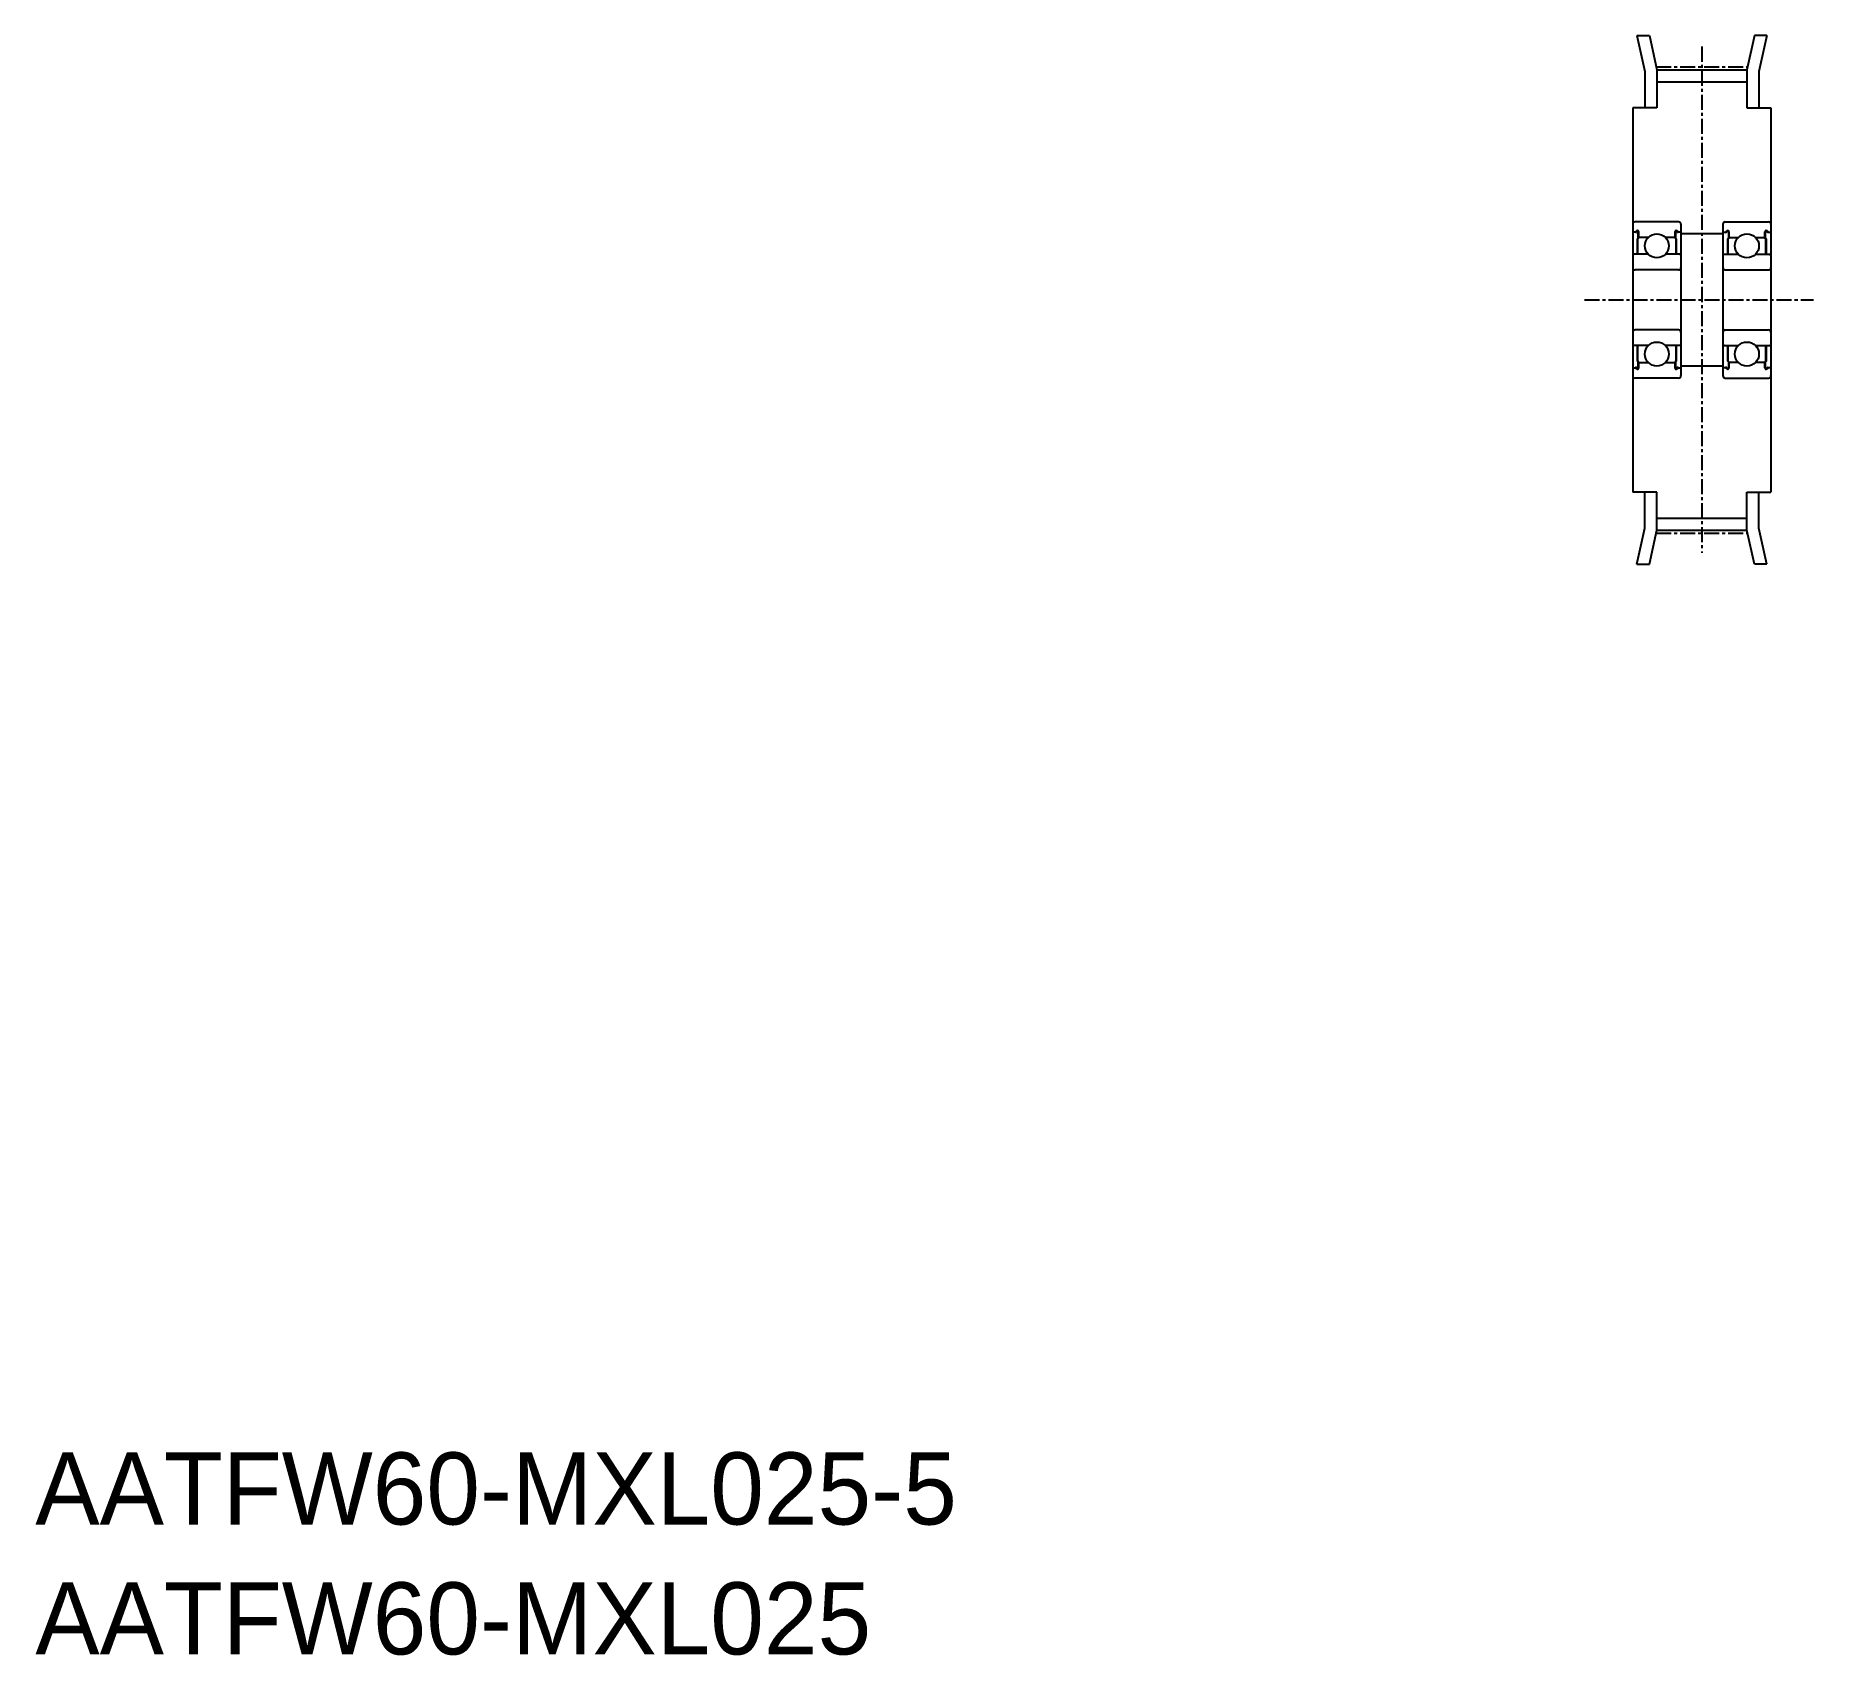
# Model space of a CAD drawing. Extents: x -286 to -138, y -61 to 74.
import ezdxf

# ---------------------------------------------------------------- set-up
doc = ezdxf.new("R2010")
doc.units = 0
doc.linetypes.add('CENTER', pattern=[2, 1.25, -0.25, 0.25, -0.25])
doc.layers.get('0').update_dxf_attribs({"linetype": 'CONTINUOUS'})
doc.layers.add('CENTER', color=1, linetype='CENTER')

msp = doc.modelspace()

# ---------------------------------------------------------------- linework, layer by layer
for p, q in [((-152.71, 73.91), (-151.67, 73.91)), ((-152.71, 73.91), (-152.05, 70.91)), ((-151.67, 73.91), (-151.05, 71.06)), ((-142.93, 73.91), (-143.55, 71.06)), ((-141.9, 73.91), (-142.93, 73.91)), ((-141.89, 73.91), (-142.55, 70.91)), ((-151.05, 71.06), (-143.55, 71.06)), ((-151.05, 71.06), (-151.05, 67.91)), ((-143.55, 71.06), (-143.55, 67.91)), ((-152.05, 70.91), (-152.05, 67.91)), ((-151.05, 70.07), (-143.55, 70.07)), ((-142.55, 70.91), (-142.55, 67.91)), ((-153.05, 67.91), (-153.05, 35.91)), ((-151.05, 67.91), (-153.05, 67.91)), ((-143.55, 67.91), (-141.55, 67.91)), ((-141.55, 67.91), (-141.55, 35.91)), ((-153.05, 58.21), (-153.05, 45.61)), ((-149.25, 58.41), (-152.85, 58.41)), ((-149.05, 58.21), (-149.05, 45.61)), ((-145.55, 58.21), (-145.55, 45.61)), ((-145.35, 58.41), (-141.75, 58.41)), ((-141.55, 58.21), (-141.55, 45.61)), ((-153.05, 57.59), (-153.02, 57.56)), ((-152.82, 57.56), (-153.02, 57.56)), ((-152.78, 57.5), (-152.81, 57.52)), ((-152.71, 57.66), (-152.8, 57.6)), ((-152.68, 57.63), (-152.78, 57.56)), ((-152.75, 57.52), (-152.78, 57.55)), ((-152.78, 57.5), (-152.75, 57.52)), ((-152.67, 57.01), (-152.59, 57.07)), ((-152.67, 55.79), (-152.67, 57.01)), ((-152.63, 56.99), (-152.55, 57.05)), ((-152.63, 55.79), (-152.63, 56.99)), ((-152.59, 57.07), (-152.59, 57.58)), ((-152.55, 57.05), (-152.55, 57.58)), ((-152.52, 57.11), (-152.55, 57.14)), ((-151.76, 57.11), (-152.52, 57.11)), ((-149.58, 57.11), (-150.34, 57.11)), ((-149.55, 57.14), (-149.58, 57.11)), ((-149.55, 57.58), (-149.55, 57.05)), ((-149.55, 57.05), (-149.47, 56.99)), ((-149.51, 57.58), (-149.51, 57.07)), ((-149.51, 57.07), (-149.43, 57.01)), ((-149.47, 56.99), (-149.47, 55.79)), ((-149.43, 57.01), (-149.43, 55.79)), ((-149.32, 57.56), (-149.42, 57.63)), ((-149.3, 57.6), (-149.4, 57.66)), ((-149.32, 57.55), (-149.35, 57.52)), ((-149.35, 57.52), (-149.32, 57.5)), ((-149.3, 57.52), (-149.32, 57.5)), ((-149.08, 57.56), (-149.28, 57.56)), ((-149.05, 57.59), (-149.08, 57.56)), ((-145.55, 57.41), (-149.05, 57.41)), ((-145.55, 57.59), (-145.52, 57.56)), ((-145.52, 57.56), (-145.32, 57.56)), ((-145.31, 57.52), (-145.28, 57.5)), ((-145.3, 57.6), (-145.21, 57.66)), ((-145.28, 57.56), (-145.18, 57.63)), ((-145.28, 57.55), (-145.25, 57.52)), ((-145.25, 57.52), (-145.28, 57.5)), ((-145.09, 57.07), (-145.17, 57.01)), ((-145.17, 57.01), (-145.17, 55.79)), ((-145.05, 57.05), (-145.13, 56.99)), ((-145.13, 56.99), (-145.13, 55.79)), ((-145.09, 57.58), (-145.09, 57.07)), ((-145.05, 57.58), (-145.05, 57.05)), ((-145.05, 57.14), (-145.02, 57.11)), ((-145.02, 57.11), (-144.26, 57.11)), ((-142.84, 57.11), (-142.08, 57.11)), ((-142.08, 57.11), (-142.05, 57.14)), ((-142.05, 57.05), (-142.05, 57.58)), ((-141.97, 56.99), (-142.05, 57.05)), ((-142.01, 57.07), (-142.01, 57.58)), ((-141.93, 57.01), (-142.01, 57.07)), ((-141.97, 55.79), (-141.97, 56.99)), ((-141.93, 55.79), (-141.93, 57.01)), ((-141.92, 57.63), (-141.82, 57.56)), ((-141.9, 57.66), (-141.8, 57.6)), ((-141.85, 57.52), (-141.82, 57.55)), ((-141.82, 57.5), (-141.85, 57.52)), ((-141.82, 57.5), (-141.8, 57.52)), ((-141.78, 57.56), (-141.58, 57.56)), ((-141.55, 57.59), (-141.58, 57.56)), ((-152.95, 55.71), (-153.05, 55.61)), ((-151.76, 55.71), (-152.95, 55.71)), ((-152.67, 55.79), (-152.63, 55.79)), ((-149.15, 55.71), (-150.34, 55.71)), ((-149.47, 55.79), (-149.43, 55.79)), ((-149.05, 55.61), (-149.15, 55.71)), ((-145.55, 55.61), (-145.45, 55.71)), ((-145.45, 55.71), (-144.26, 55.71)), ((-145.13, 55.79), (-145.17, 55.79)), ((-142.84, 55.71), (-141.65, 55.71)), ((-141.93, 55.79), (-141.97, 55.79)), ((-141.65, 55.71), (-141.55, 55.61)), ((-149.25, 54.41), (-152.85, 54.41)), ((-145.35, 54.41), (-141.75, 54.41)), ((-149.25, 49.41), (-152.85, 49.41)), ((-145.35, 49.41), (-141.75, 49.41)), ((-152.95, 48.11), (-153.05, 48.21)), ((-151.76, 48.11), (-152.95, 48.11)), ((-152.67, 46.82), (-152.67, 48.04)), ((-152.63, 48.04), (-152.67, 48.04)), ((-152.63, 46.84), (-152.63, 48.04)), ((-149.15, 48.11), (-150.34, 48.11)), ((-149.47, 48.04), (-149.47, 46.84)), ((-149.43, 48.04), (-149.47, 48.04)), ((-149.43, 48.04), (-149.43, 46.82)), ((-149.05, 48.21), (-149.15, 48.11)), ((-145.55, 48.21), (-145.45, 48.11)), ((-145.45, 48.11), (-144.26, 48.11)), ((-145.17, 48.04), (-145.13, 48.04)), ((-145.17, 48.04), (-145.17, 46.82)), ((-145.13, 48.04), (-145.13, 46.84)), ((-142.84, 48.11), (-141.65, 48.11)), ((-141.97, 48.04), (-141.93, 48.04)), ((-141.97, 46.84), (-141.97, 48.04)), ((-141.93, 46.82), (-141.93, 48.04)), ((-141.65, 48.11), (-141.55, 48.21)), ((-153.05, 46.23), (-153.02, 46.26)), ((-153.02, 46.26), (-152.82, 46.26)), ((-152.81, 46.31), (-152.78, 46.33)), ((-152.8, 46.23), (-152.71, 46.17)), ((-152.75, 46.3), (-152.78, 46.33)), ((-152.78, 46.28), (-152.75, 46.3)), ((-152.78, 46.26), (-152.68, 46.2)), ((-152.59, 46.75), (-152.67, 46.82)), ((-152.55, 46.77), (-152.63, 46.84)), ((-152.59, 46.25), (-152.59, 46.75)), ((-152.55, 46.25), (-152.55, 46.77)), ((-152.55, 46.68), (-152.52, 46.71)), ((-152.52, 46.71), (-151.76, 46.71)), ((-150.34, 46.71), (-149.58, 46.71)), ((-149.58, 46.71), (-149.55, 46.68)), ((-149.47, 46.84), (-149.55, 46.77)), ((-149.55, 46.77), (-149.55, 46.25)), ((-149.43, 46.82), (-149.51, 46.75)), ((-149.51, 46.75), (-149.51, 46.25)), ((-149.42, 46.2), (-149.32, 46.26)), ((-149.4, 46.17), (-149.3, 46.23)), ((-149.32, 46.33), (-149.35, 46.3)), ((-149.35, 46.3), (-149.32, 46.28)), ((-149.32, 46.33), (-149.3, 46.31)), ((-149.28, 46.26), (-149.08, 46.26)), ((-149.05, 46.23), (-149.08, 46.26)), ((-145.55, 46.41), (-149.05, 46.41)), ((-145.55, 46.23), (-145.52, 46.26)), ((-145.32, 46.26), (-145.52, 46.26)), ((-145.28, 46.33), (-145.31, 46.31)), ((-145.21, 46.17), (-145.3, 46.23)), ((-145.28, 46.33), (-145.25, 46.3)), ((-145.25, 46.3), (-145.28, 46.28)), ((-145.18, 46.2), (-145.28, 46.26)), ((-145.17, 46.82), (-145.09, 46.75)), ((-145.13, 46.84), (-145.05, 46.77)), ((-145.09, 46.75), (-145.09, 46.25)), ((-145.05, 46.77), (-145.05, 46.25)), ((-145.02, 46.71), (-145.05, 46.68)), ((-144.26, 46.71), (-145.02, 46.71)), ((-142.08, 46.71), (-142.84, 46.71)), ((-142.05, 46.68), (-142.08, 46.71)), ((-142.05, 46.77), (-141.97, 46.84)), ((-142.05, 46.25), (-142.05, 46.77)), ((-142.01, 46.75), (-141.93, 46.82)), ((-142.01, 46.25), (-142.01, 46.75)), ((-141.82, 46.26), (-141.92, 46.2)), ((-141.8, 46.23), (-141.9, 46.17)), ((-141.85, 46.3), (-141.82, 46.33)), ((-141.82, 46.28), (-141.85, 46.3)), ((-141.8, 46.31), (-141.82, 46.33)), ((-141.58, 46.26), (-141.78, 46.26)), ((-141.55, 46.23), (-141.58, 46.26)), ((-149.25, 45.41), (-152.85, 45.41)), ((-145.35, 45.41), (-141.75, 45.41)), ((-151.05, 35.91), (-153.05, 35.91)), ((-152.05, 32.92), (-152.05, 35.91)), ((-151.05, 32.76), (-151.05, 35.91)), ((-143.55, 35.91), (-141.55, 35.91)), ((-143.55, 32.76), (-143.55, 35.91)), ((-142.55, 32.92), (-142.55, 35.91)), ((-152.71, 29.91), (-152.05, 32.92)), ((-151.67, 29.91), (-151.05, 32.76)), ((-151.05, 33.76), (-143.55, 33.76)), ((-151.05, 32.76), (-143.55, 32.76)), ((-142.93, 29.91), (-143.55, 32.76)), ((-141.89, 29.91), (-142.55, 32.92)), ((-152.71, 29.91), (-151.67, 29.91)), ((-141.9, 29.91), (-142.93, 29.91))]:
    msp.add_line(p, q)
for centre in [(-151.05, 56.41), (-143.55, 56.41), (-151.05, 47.41), (-143.55, 47.41)]:
    msp.add_circle(centre, 1)
for centre, radius, start, end in [((-152.85, 58.21), 0.2, 90, 180), ((-149.25, 58.21), 0.2, 0, 90), ((-145.35, 58.21), 0.2, 90, 180), ((-141.75, 58.21), 0.2, 360, 90), ((-152.77, 57.56), 0.05, 123.5192, 226.0607), ((-152.77, 57.56), 0.01, 123.5173, 226.0606), ((-152.65, 57.58), 0.1, 0, 123.5193), ((-152.65, 57.58), 0.06, 0, 123.519), ((-149.45, 57.58), 0.1, 56.4807, 179.9999), ((-149.45, 57.58), 0.06, 56.481, 179.9999), ((-149.33, 57.56), 0.01, 313.9392, 56.4827), ((-149.33, 57.56), 0.05, 313.9392, 56.4807), ((-145.27, 57.56), 0.05, 123.5193, 226.0608), ((-145.27, 57.56), 0.01, 123.5173, 226.0608), ((-145.15, 57.58), 0.1, 0.0001, 123.5193), ((-145.15, 57.58), 0.06, 0.0001, 123.519), ((-141.95, 57.58), 0.1, 56.4807, 180), ((-141.95, 57.58), 0.06, 56.481, 180), ((-141.83, 57.56), 0.01, 313.9394, 56.4827), ((-141.83, 57.56), 0.05, 313.9393, 56.4808), ((-152.85, 54.61), 0.2, 180, 270), ((-149.25, 54.61), 0.2, 270, 0), ((-145.35, 54.61), 0.2, 180, 270), ((-141.75, 54.61), 0.2, 270, 360), ((-152.85, 49.21), 0.2, 90, 180), ((-149.25, 49.21), 0.2, 0, 90), ((-145.35, 49.21), 0.2, 90, 180), ((-141.75, 49.21), 0.2, 360, 90), ((-152.77, 46.27), 0.05, 133.939, 236.4802), ((-152.77, 46.27), 0.01, 133.9374, 236.4796), ((-152.65, 46.25), 0.1, 236.4805, 0), ((-152.65, 46.25), 0.06, 236.4806, 0), ((-149.45, 46.25), 0.1, 179.9999, 303.5193), ((-149.45, 46.25), 0.06, 179.9999, 303.5193), ((-149.33, 46.27), 0.01, 303.5203, 46.0625), ((-149.33, 46.27), 0.05, 303.5195, 46.061), ((-145.27, 46.27), 0.05, 133.939, 236.4805), ((-145.27, 46.27), 0.01, 133.9375, 236.4797), ((-145.15, 46.25), 0.1, 236.4807, 0.0001), ((-145.15, 46.25), 0.06, 236.4807, 0.0001), ((-141.95, 46.25), 0.1, 180, 303.5195), ((-141.95, 46.25), 0.06, 180, 303.5194), ((-141.83, 46.27), 0.01, 303.5204, 46.0626), ((-141.83, 46.27), 0.05, 303.5198, 46.061), ((-152.85, 45.61), 0.2, 180, 270), ((-149.25, 45.61), 0.2, 270, 0), ((-145.35, 45.61), 0.2, 180, 270), ((-141.75, 45.61), 0.2, 270, 360)]:
    msp.add_arc(centre, radius, start, end)
at = {"layer": 'CENTER', "color": 1, "linetype": 'CENTER'}
for p, q in [((-147.3, 72.99), (-147.3, 30.86)), ((-151.11, 71.32), (-143.5, 71.32)), ((-157.08, 51.91), (-138.02, 51.91)), ((-151.11, 32.51), (-143.5, 32.51))]:
    msp.add_line(p, q, dxfattribs=at)

# ---------------------------------------------------------------- texts
at = {"color": 7, "linetype": 'CONTINUOUS'}
for s, p in [('AATFW60-MXL025-5', (-285.99, -50)), ('AATFW60-MXL025', (-285.99, -60.81))]:
    msp.add_text(s, height=6, dxfattribs=at).set_placement(p)

doc.saveas('drawing.dxf')
